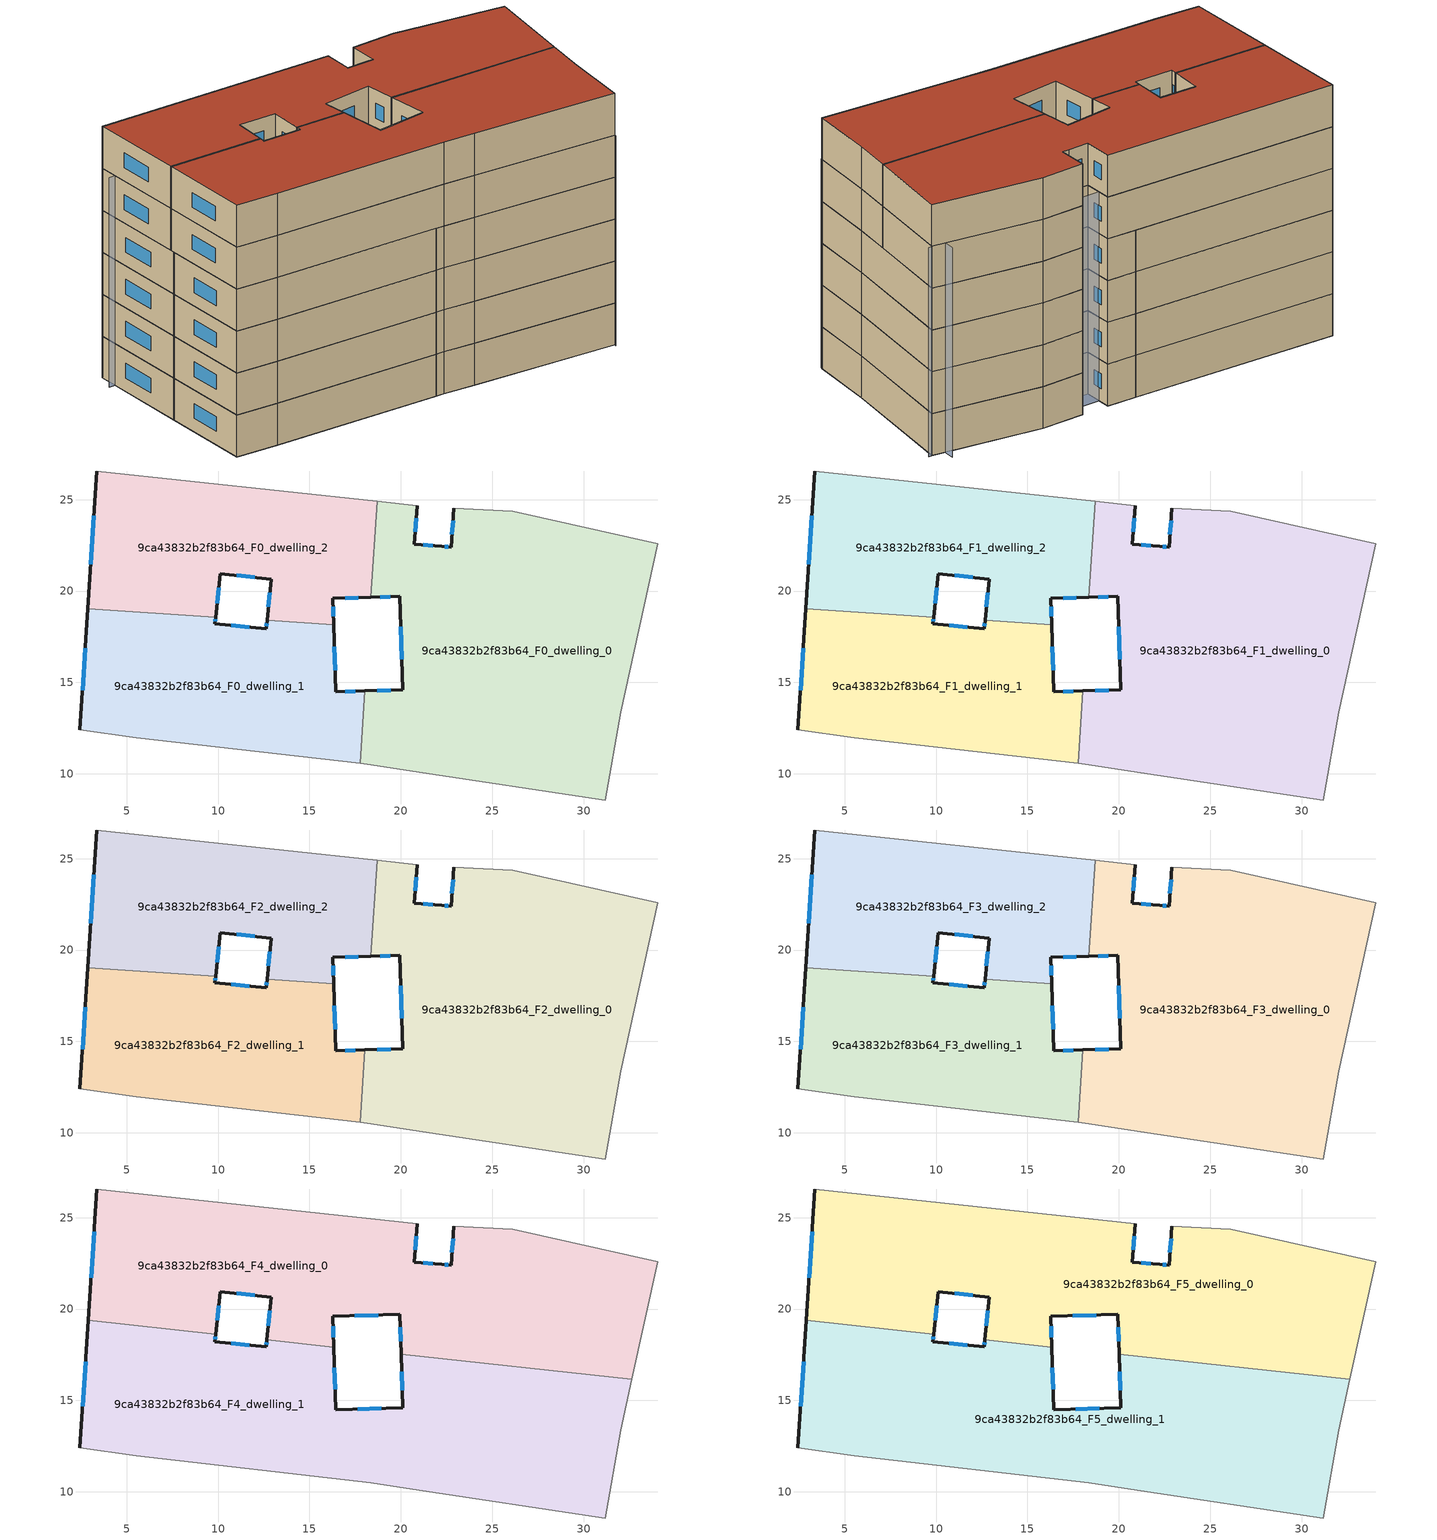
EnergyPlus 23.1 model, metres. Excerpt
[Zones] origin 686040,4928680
9ca43832b2f83b64_F0_dwelling_0
 floor ground (EU_floor_Construction): 31.17,8.57 32.02,13.38 34.03,22.59 26.11,24.36 22.9,24.53 22.74,22.41 22.23,22.45 20.72,22.55 20.88,24.67 18.69,24.91 18.36,19.66 19.94,19.71 20.11,14.61 18.03,14.54 17.77,10.57 18.35,10.5 20.64,10.16 z0
 wall outside (EU_wall_Construction): 20.88,24.67 20.72,22.55 22.23,22.45 22.74,22.41 22.9,24.53 / 18.03,14.54 20.11,14.61 19.94,19.71 18.36,19.66 z0:3
 wall to 9ca43832b2f83b64_F0_dwelling_2 (EU_wall_Construction): 18.36,19.66 18.69,24.91 z0:3
 wall adiabatic (EU_wall_Construction): 18.69,24.91 20.88,24.67 / 22.9,24.53 26.11,24.36 34.03,22.59 32.02,13.38 31.17,8.57 20.64,10.16 18.35,10.5 17.77,10.57 z0:3
 wall to 9ca43832b2f83b64_F0_dwelling_1 (EU_wall_Construction): 17.77,10.57 18.03,14.54 z0:3
 window (EU_Window_Construction): 20.06,16.26 20,18.05 / 19.43,19.69 18.87,19.67 / 20.83,23.99 20.77,23.24 / 21.21,22.52 21.74,22.48 / 22.4,22.43 22.58,22.42 / 22.79,23.09 22.85,23.84 / 18.7,14.56 19.43,14.58 z0.98:2.02
9ca43832b2f83b64_F0_dwelling_1
 floor ground (EU_floor_Construction): 17.77,10.57 18.03,14.54 16.44,14.49 16.32,18.16 12.68,18.39 12.63,17.93 9.82,18.22 9.86,18.58 2.88,19.03 2.45,12.42 5.53,11.99 z0
 wall outside (EU_wall_Construction): 9.86,18.58 9.82,18.22 12.63,17.93 12.68,18.39 / 16.32,18.16 16.44,14.49 18.03,14.54 / 2.45,12.42 2.88,19.03 z0:3
 wall to 9ca43832b2f83b64_F0_dwelling_2 (EU_wall_Construction): 12.68,18.39 16.32,18.16 / 2.88,19.03 9.86,18.58 z0:3
 wall adiabatic (EU_wall_Construction): 17.77,10.57 5.53,11.99 2.45,12.42 z0:3
 window (EU_Window_Construction): 9.85,18.46 9.83,18.34 / 10.73,18.13 11.72,18.03 / 12.65,18.08 12.66,18.25 / 16.36,16.97 16.4,15.68 / 16.96,14.5 17.51,14.52 / 2.59,14.57 2.74,16.88 z0.98:2.02
9ca43832b2f83b64_F0_dwelling_2
 floor ground (EU_floor_Construction): 18.36,19.66 18.69,24.91 3.37,26.57 2.88,19.03 9.86,18.58 10.13,20.95 12.89,20.66 12.91,20.66 12.68,18.39 16.32,18.16 16.27,19.59 z0
 wall outside (EU_wall_Construction): 18.36,19.66 16.27,19.59 16.32,18.16 / 12.68,18.39 12.91,20.66 12.89,20.66 10.13,20.95 9.86,18.58 / 2.88,19.03 3.37,26.57 z0:3
 wall adiabatic (EU_wall_Construction): 3.37,26.57 18.69,24.91 z0:3
 window (EU_Window_Construction): 17.68,19.64 16.95,19.62 / 16.29,19.13 16.3,18.63 / 12.75,19.13 12.84,19.92 / 11.99,20.75 11.03,20.85 / 10.04,20.17 9.95,19.35 / 3.04,21.48 3.21,24.11 z0.98:2.02
9ca43832b2f83b64_F1_dwelling_0
 floor to 9ca43832b2f83b64_F0_dwelling_0 (EU_floor_Construction): 31.17,8.57 32.02,13.38 34.03,22.59 26.11,24.36 22.9,24.53 22.74,22.41 22.23,22.45 20.72,22.55 20.88,24.67 18.69,24.91 18.36,19.66 19.94,19.71 20.11,14.61 18.03,14.54 17.77,10.57 18.35,10.5 20.64,10.16 z3
 wall outside (EU_wall_Construction): 20.88,24.67 20.72,22.55 22.23,22.45 22.74,22.41 22.9,24.53 / 18.03,14.54 20.11,14.61 19.94,19.71 18.36,19.66 z3:6
 wall to 9ca43832b2f83b64_F1_dwelling_2 (EU_wall_Construction): 18.36,19.66 18.69,24.91 z3:6
 wall adiabatic (EU_wall_Construction): 18.69,24.91 20.88,24.67 / 22.9,24.53 26.11,24.36 34.03,22.59 32.02,13.38 31.17,8.57 20.64,10.16 18.35,10.5 17.77,10.57 z3:6
 wall to 9ca43832b2f83b64_F1_dwelling_1 (EU_wall_Construction): 17.77,10.57 18.03,14.54 z3:6
 window (EU_Window_Construction): 20.06,16.26 20,18.05 / 19.43,19.69 18.87,19.67 / 20.83,23.99 20.77,23.24 / 21.21,22.52 21.74,22.48 / 22.4,22.43 22.58,22.42 / 22.79,23.09 22.85,23.84 / 18.7,14.56 19.43,14.58 z3.98:5.02
9ca43832b2f83b64_F1_dwelling_1
 floor to 9ca43832b2f83b64_F0_dwelling_1 (EU_floor_Construction): 17.77,10.57 18.03,14.54 16.44,14.49 16.32,18.16 12.68,18.39 12.63,17.93 9.82,18.22 9.86,18.58 2.88,19.03 2.45,12.42 5.53,11.99 z3
 wall outside (EU_wall_Construction): 9.86,18.58 9.82,18.22 12.63,17.93 12.68,18.39 / 16.32,18.16 16.44,14.49 18.03,14.54 / 2.45,12.42 2.88,19.03 z3:6
 wall to 9ca43832b2f83b64_F1_dwelling_2 (EU_wall_Construction): 12.68,18.39 16.32,18.16 / 2.88,19.03 9.86,18.58 z3:6
 wall adiabatic (EU_wall_Construction): 17.77,10.57 5.53,11.99 2.45,12.42 z3:6
 window (EU_Window_Construction): 9.85,18.46 9.83,18.34 / 10.73,18.13 11.72,18.03 / 12.65,18.08 12.66,18.25 / 16.36,16.97 16.4,15.68 / 16.96,14.5 17.51,14.52 / 2.59,14.57 2.74,16.88 z3.98:5.02
9ca43832b2f83b64_F1_dwelling_2
 floor to 9ca43832b2f83b64_F0_dwelling_2 (EU_floor_Construction): 18.36,19.66 18.69,24.91 3.37,26.57 2.88,19.03 9.86,18.58 10.13,20.95 12.89,20.66 12.91,20.66 12.68,18.39 16.32,18.16 16.27,19.59 z3
 wall outside (EU_wall_Construction): 18.36,19.66 16.27,19.59 16.32,18.16 / 12.68,18.39 12.91,20.66 12.89,20.66 10.13,20.95 9.86,18.58 / 2.88,19.03 3.37,26.57 z3:6
 wall adiabatic (EU_wall_Construction): 3.37,26.57 18.69,24.91 z3:6
 window (EU_Window_Construction): 17.68,19.64 16.95,19.62 / 16.29,19.13 16.3,18.63 / 12.75,19.13 12.84,19.92 / 11.99,20.75 11.03,20.85 / 10.04,20.17 9.95,19.35 / 3.04,21.48 3.21,24.11 z3.98:5.02
9ca43832b2f83b64_F2_dwelling_0
 floor to 9ca43832b2f83b64_F1_dwelling_0 (EU_floor_Construction): 31.17,8.57 32.02,13.38 34.03,22.59 26.11,24.36 22.9,24.53 22.74,22.41 22.23,22.45 20.72,22.55 20.88,24.67 18.69,24.91 18.36,19.66 19.94,19.71 20.11,14.61 18.03,14.54 17.77,10.57 18.35,10.5 20.64,10.16 z6
 wall outside (EU_wall_Construction): 20.88,24.67 20.72,22.55 22.23,22.45 22.74,22.41 22.9,24.53 / 18.03,14.54 20.11,14.61 19.94,19.71 18.36,19.66 z6:9
 wall to 9ca43832b2f83b64_F2_dwelling_2 (EU_wall_Construction): 18.36,19.66 18.69,24.91 z6:9
 wall adiabatic (EU_wall_Construction): 18.69,24.91 20.88,24.67 / 22.9,24.53 26.11,24.36 34.03,22.59 32.02,13.38 31.17,8.57 20.64,10.16 18.35,10.5 17.77,10.57 z6:9
 wall to 9ca43832b2f83b64_F2_dwelling_1 (EU_wall_Construction): 17.77,10.57 18.03,14.54 z6:9
 window (EU_Window_Construction): 20.06,16.26 20,18.05 / 19.43,19.69 18.87,19.67 / 20.83,23.99 20.77,23.24 / 21.21,22.52 21.74,22.48 / 22.4,22.43 22.58,22.42 / 22.79,23.09 22.85,23.84 / 18.7,14.56 19.43,14.58 z6.98:8.02
9ca43832b2f83b64_F2_dwelling_1
 floor to 9ca43832b2f83b64_F1_dwelling_1 (EU_floor_Construction): 17.77,10.57 18.03,14.54 16.44,14.49 16.32,18.16 12.68,18.39 12.63,17.93 9.82,18.22 9.86,18.58 2.88,19.03 2.45,12.42 5.53,11.99 z6
 wall outside (EU_wall_Construction): 9.86,18.58 9.82,18.22 12.63,17.93 12.68,18.39 / 16.32,18.16 16.44,14.49 18.03,14.54 / 2.45,12.42 2.88,19.03 z6:9
 wall to 9ca43832b2f83b64_F2_dwelling_2 (EU_wall_Construction): 12.68,18.39 16.32,18.16 / 2.88,19.03 9.86,18.58 z6:9
 wall adiabatic (EU_wall_Construction): 17.77,10.57 5.53,11.99 2.45,12.42 z6:9
 window (EU_Window_Construction): 9.85,18.46 9.83,18.34 / 10.73,18.13 11.72,18.03 / 12.65,18.08 12.66,18.25 / 16.36,16.97 16.4,15.68 / 16.96,14.5 17.51,14.52 / 2.59,14.57 2.74,16.88 z6.98:8.02
9ca43832b2f83b64_F2_dwelling_2
 floor to 9ca43832b2f83b64_F1_dwelling_2 (EU_floor_Construction): 18.36,19.66 18.69,24.91 3.37,26.57 2.88,19.03 9.86,18.58 10.13,20.95 12.89,20.66 12.91,20.66 12.68,18.39 16.32,18.16 16.27,19.59 z6
 wall outside (EU_wall_Construction): 18.36,19.66 16.27,19.59 16.32,18.16 / 12.68,18.39 12.91,20.66 12.89,20.66 10.13,20.95 9.86,18.58 / 2.88,19.03 3.37,26.57 z6:9
 wall adiabatic (EU_wall_Construction): 3.37,26.57 18.69,24.91 z6:9
 window (EU_Window_Construction): 17.68,19.64 16.95,19.62 / 16.29,19.13 16.3,18.63 / 12.75,19.13 12.84,19.92 / 11.99,20.75 11.03,20.85 / 10.04,20.17 9.95,19.35 / 3.04,21.48 3.21,24.11 z6.98:8.02
9ca43832b2f83b64_F3_dwelling_0
 floor to 9ca43832b2f83b64_F2_dwelling_0 (EU_floor_Construction): 31.17,8.57 32.02,13.38 34.03,22.59 26.11,24.36 22.9,24.53 22.74,22.41 22.23,22.45 20.72,22.55 20.88,24.67 18.69,24.91 18.36,19.66 19.94,19.71 20.11,14.61 18.03,14.54 17.77,10.57 18.35,10.5 20.64,10.16 z9
 wall outside (EU_wall_Construction): 20.88,24.67 20.72,22.55 22.23,22.45 22.74,22.41 22.9,24.53 / 18.03,14.54 20.11,14.61 19.94,19.71 18.36,19.66 z9:12
 wall to 9ca43832b2f83b64_F3_dwelling_2 (EU_wall_Construction): 18.36,19.66 18.69,24.91 z9:12
 wall adiabatic (EU_wall_Construction): 18.69,24.91 20.88,24.67 / 22.9,24.53 26.11,24.36 34.03,22.59 32.02,13.38 31.17,8.57 20.64,10.16 18.35,10.5 17.77,10.57 z9:12
 wall to 9ca43832b2f83b64_F3_dwelling_1 (EU_wall_Construction): 17.77,10.57 18.03,14.54 z9:12
 window (EU_Window_Construction): 20.06,16.26 20,18.05 / 19.43,19.69 18.87,19.67 / 20.83,23.99 20.77,23.24 / 21.21,22.52 21.74,22.48 / 22.4,22.43 22.58,22.42 / 22.79,23.09 22.85,23.84 / 18.7,14.56 19.43,14.58 z9.98:11.02
9ca43832b2f83b64_F3_dwelling_1
 floor to 9ca43832b2f83b64_F2_dwelling_1 (EU_floor_Construction): 17.77,10.57 18.03,14.54 16.44,14.49 16.32,18.16 12.68,18.39 12.63,17.93 9.82,18.22 9.86,18.58 2.88,19.03 2.45,12.42 5.53,11.99 z9
 wall outside (EU_wall_Construction): 9.86,18.58 9.82,18.22 12.63,17.93 12.68,18.39 / 16.32,18.16 16.44,14.49 18.03,14.54 / 2.45,12.42 2.88,19.03 z9:12
 wall to 9ca43832b2f83b64_F3_dwelling_2 (EU_wall_Construction): 12.68,18.39 16.32,18.16 / 2.88,19.03 9.86,18.58 z9:12
 wall adiabatic (EU_wall_Construction): 17.77,10.57 5.53,11.99 2.45,12.42 z9:12
 window (EU_Window_Construction): 9.85,18.46 9.83,18.34 / 10.73,18.13 11.72,18.03 / 12.65,18.08 12.66,18.25 / 16.36,16.97 16.4,15.68 / 16.96,14.5 17.51,14.52 / 2.59,14.57 2.74,16.88 z9.98:11.02
9ca43832b2f83b64_F3_dwelling_2
 floor to 9ca43832b2f83b64_F2_dwelling_2 (EU_floor_Construction): 18.36,19.66 18.69,24.91 3.37,26.57 2.88,19.03 9.86,18.58 10.13,20.95 12.89,20.66 12.91,20.66 12.68,18.39 16.32,18.16 16.27,19.59 z9
 wall outside (EU_wall_Construction): 18.36,19.66 16.27,19.59 16.32,18.16 / 12.68,18.39 12.91,20.66 12.89,20.66 10.13,20.95 9.86,18.58 / 2.88,19.03 3.37,26.57 z9:12
 wall adiabatic (EU_wall_Construction): 3.37,26.57 18.69,24.91 z9:12
 window (EU_Window_Construction): 17.68,19.64 16.95,19.62 / 16.29,19.13 16.3,18.63 / 12.75,19.13 12.84,19.92 / 11.99,20.75 11.03,20.85 / 10.04,20.17 9.95,19.35 / 3.04,21.48 3.21,24.11 z9.98:11.02
9ca43832b2f83b64_F4_dwelling_0
 floor to 9ca43832b2f83b64_F3_dwelling_0 (EU_floor_Construction): 32.63,16.16 34.03,22.59 26.11,24.36 22.9,24.53 22.74,22.41 22.23,22.45 20.72,22.55 20.88,24.67 18.69,24.91 18.36,19.66 19.94,19.71 20.01,17.52 z12
 floor to 9ca43832b2f83b64_F3_dwelling_2 (EU_floor_Construction): 18.36,19.66 18.69,24.91 3.37,26.57 2.9,19.38 9.87,18.62 10.13,20.95 12.91,20.66 12.68,18.39 16.32,18.16 16.27,19.59 z12
 floor to 9ca43832b2f83b64_F3_dwelling_1 (EU_floor_Construction): 16.33,17.92 16.32,18.16 12.68,18.39 12.67,18.32 z12
 wall outside (EU_wall_Construction): 20.01,17.52 19.94,19.71 16.27,19.59 16.33,17.92 / 12.67,18.32 12.91,20.66 10.13,20.95 9.87,18.62 / 2.9,19.38 3.37,26.57 / 20.88,24.67 20.72,22.55 22.23,22.45 22.74,22.41 22.9,24.53 z12:15
 wall adiabatic (EU_wall_Construction): 22.9,24.53 26.11,24.36 34.03,22.59 32.63,16.16 / 3.37,26.57 20.88,24.67 z12:15
 wall to 9ca43832b2f83b64_F4_dwelling_1 (EU_wall_Construction): 32.63,16.16 20.01,17.52 / 16.33,17.92 12.67,18.32 / 9.87,18.62 2.9,19.38 z12:15
 window (EU_Window_Construction): 22.4,22.43 22.58,22.42 / 22.79,23.09 22.85,23.84 / 19.99,18.23 19.96,19 / 18.75,19.67 17.46,19.63 / 16.29,19.05 16.31,18.47 / 12.75,19.08 12.83,19.89 / 12.01,20.75 11.04,20.85 / 10.04,20.19 9.95,19.38 / 3.06,21.71 3.22,24.23 / 20.83,23.99 20.77,23.24 / 21.21,22.52 21.74,22.48 z12.98:14.02
9ca43832b2f83b64_F4_dwelling_1
 floor to 9ca43832b2f83b64_F3_dwelling_1 (EU_floor_Construction): 17.77,10.57 18.03,14.54 16.44,14.49 16.33,17.92 12.67,18.32 12.63,17.93 9.82,18.22 9.86,18.58 2.88,19.02 2.45,12.42 5.53,11.99 z12
 floor to 9ca43832b2f83b64_F3_dwelling_0 (EU_floor_Construction): 31.17,8.57 32.02,13.38 32.63,16.16 20.01,17.52 20.11,14.61 18.03,14.54 17.77,10.57 18.35,10.5 20.64,10.16 z12
 floor to 9ca43832b2f83b64_F3_dwelling_2 (EU_floor_Construction): 9.86,18.58 9.87,18.62 2.9,19.38 2.88,19.02 z12
 wall outside (EU_wall_Construction): 9.87,18.62 9.82,18.22 12.63,17.93 12.67,18.32 / 16.33,17.92 16.44,14.49 20.11,14.61 20.01,17.52 / 2.45,12.42 2.9,19.38 z12:15
 wall adiabatic (EU_wall_Construction): 32.63,16.16 32.02,13.38 31.17,8.57 20.64,10.16 18.35,10.5 5.53,11.99 2.45,12.42 z12:15
 window (EU_Window_Construction): 9.85,18.49 9.84,18.35 / 10.73,18.13 11.72,18.03 / 12.64,18.06 12.66,18.19 / 16.36,16.8 16.4,15.6 / 17.63,14.52 18.92,14.57 / 20.08,15.55 20.05,16.57 / 2.6,14.68 2.76,17.11 z12.98:14.02
9ca43832b2f83b64_F5_dwelling_0
 floor to 9ca43832b2f83b64_F4_dwelling_0 (EU_floor_Construction): 32.63,16.16 34.03,22.59 26.11,24.36 22.9,24.53 22.74,22.41 22.23,22.45 20.72,22.55 20.88,24.67 3.37,26.57 2.9,19.38 9.87,18.62 10.13,20.95 12.91,20.66 12.67,18.32 16.33,17.92 16.27,19.59 19.94,19.71 20.01,17.52 z15
 wall outside (EU_wall_Construction): 20.01,17.52 19.94,19.71 16.27,19.59 16.33,17.92 / 12.67,18.32 12.91,20.66 10.13,20.95 9.87,18.62 / 2.9,19.38 3.37,26.57 / 20.88,24.67 20.72,22.55 22.23,22.45 22.74,22.41 22.9,24.53 z15:18
 wall adiabatic (EU_wall_Construction): 22.9,24.53 26.11,24.36 34.03,22.59 32.63,16.16 / 3.37,26.57 20.88,24.67 z15:18
 wall to 9ca43832b2f83b64_F5_dwelling_1 (EU_wall_Construction): 32.63,16.16 20.01,17.52 / 16.33,17.92 12.67,18.32 / 9.87,18.62 2.9,19.38 z15:18
 window (EU_Window_Construction): 22.4,22.43 22.58,22.42 / 22.79,23.09 22.85,23.84 / 19.99,18.23 19.96,19 / 18.75,19.67 17.46,19.63 / 16.29,19.05 16.31,18.47 / 12.75,19.08 12.83,19.89 / 12.01,20.75 11.04,20.85 / 10.04,20.19 9.95,19.38 / 3.06,21.71 3.22,24.23 / 20.83,23.99 20.77,23.24 / 21.21,22.52 21.74,22.48 z15.98:17.02
 roof outside (EU_roof_Construction): 34.03,22.59 32.63,16.16 20.01,17.52 19.94,19.71 16.27,19.59 16.33,17.92 12.67,18.32 12.91,20.66 10.13,20.95 9.87,18.62 2.9,19.38 3.37,26.57 20.88,24.67 20.72,22.55 22.23,22.45 22.74,22.41 22.9,24.53 26.11,24.36 z18
9ca43832b2f83b64_F5_dwelling_1
 floor to 9ca43832b2f83b64_F4_dwelling_1 (EU_floor_Construction): 31.17,8.57 32.02,13.38 32.63,16.16 20.01,17.52 20.11,14.61 16.44,14.49 16.33,17.92 12.67,18.32 12.63,17.93 9.82,18.22 9.87,18.62 2.9,19.38 2.45,12.42 5.53,11.99 18.35,10.5 20.64,10.16 z15
 wall outside (EU_wall_Construction): 9.87,18.62 9.82,18.22 12.63,17.93 12.67,18.32 / 16.33,17.92 16.44,14.49 20.11,14.61 20.01,17.52 / 2.45,12.42 2.9,19.38 z15:18
 wall adiabatic (EU_wall_Construction): 32.63,16.16 32.02,13.38 31.17,8.57 20.64,10.16 18.35,10.5 5.53,11.99 2.45,12.42 z15:18
 window (EU_Window_Construction): 9.85,18.49 9.84,18.35 / 10.73,18.13 11.72,18.03 / 12.64,18.06 12.66,18.19 / 16.36,16.8 16.4,15.6 / 17.63,14.52 18.92,14.57 / 20.08,15.55 20.05,16.57 / 2.6,14.68 2.76,17.11 z15.98:17.02
 roof outside (EU_roof_Construction): 32.63,16.16 32.02,13.38 31.17,8.57 20.64,10.16 18.35,10.5 5.53,11.99 2.45,12.42 2.9,19.38 9.87,18.62 9.82,18.22 12.63,17.93 12.67,18.32 16.33,17.92 16.44,14.49 20.11,14.61 20.01,17.52 z18
shading: 31.16,8.47 33.19,23.61 / 34.28,22.57 2.83,25.27 z0:15
[Building]
EU S2 Campaign: North Axis=0; Terrain=City; Solar Distribution=FullExterior
[Site:Location]
Bologna: Latitude=44.5; Longitude=11.25; Time Zone=1; Elevation=37
[SizingPeriod:WeatherFileDays]
AnnualSizingPeriod: Begin Month=1; Begin Day of Month=1; End Month=12; End Day of Month=31; Day of Week for Start Day=Monday; Use Weather File Daylight Saving Period=No; Use Weather File Rain and Snow Indicators=No
[MATERIAL]
EU_InternalMass_Material: Roughness=MediumRough; Thickness=0.1; Conductivity=1; Density=1800; Specific Heat=900; Thermal Absorptance=0.9; Solar Absorptance=0.7; Visible Absorptance=0.7
[MATERIAL:NOMASS] Roughness=MediumRough; Thermal Absorptance=0.9; Solar Absorptance=0.7; Visible Absorptance=0.7
Name | Thermal Resistance
EU_wall_NoMass | 0.905828
EU_roof_NoMass | 0.37593
EU_floor_NoMass | 0.67114
[WINDOWMATERIAL:SIMPLEGLAZINGSYSTEM]
EU_Window_SimpleGlazing: UFactor=4.52486; Solar Heat Gain Coefficient=0.85; Visible Transmittance=0.85
[CONSTRUCTION]
EU_wall_Construction: EU_wall_NoMass
EU_roof_Construction: EU_roof_NoMass
EU_floor_Construction: EU_floor_NoMass
EU_InternalMass_Construction: EU_InternalMass_Material
EU_Window_Construction: EU_Window_SimpleGlazing
[ZONE] Type=1; Multiplier=1; Ceiling Height=autocalculate; Floor Area=autocalculate; Part of Total Floor Area=Yes
Name | Volume
9ca43832b2f83b64_F0_dwelling_0; 9ca43832b2f83b64_F1_dwelling_0; 9ca43832b2f83b64_F2_dwelling_0; 9ca43832b2f83b64_F3_dwelling_0 | 591.357
9ca43832b2f83b64_F4_dwelling_0; 9ca43832b2f83b64_F5_dwelling_0 | 600.532
9ca43832b2f83b64_F0_dwelling_1; 9ca43832b2f83b64_F1_dwelling_1; 9ca43832b2f83b64_F2_dwelling_1; 9ca43832b2f83b64_F3_dwelling_1 | 304.846
9ca43832b2f83b64_F4_dwelling_1; 9ca43832b2f83b64_F5_dwelling_1 | 600.508
9ca43832b2f83b64_F0_dwelling_2; 9ca43832b2f83b64_F1_dwelling_2; 9ca43832b2f83b64_F2_dwelling_2; 9ca43832b2f83b64_F3_dwelling_2 | 304.839
[INTERNALMASS] Construction=EU_InternalMass_Construction
Name | Zone or ZoneList | Surface Area
9ca43832b2f83b64_F0_dwelling_0_EU_InternalMass | 9ca43832b2f83b64_F0_dwelling_0 | 197.118
9ca43832b2f83b64_F0_dwelling_1_EU_InternalMass | 9ca43832b2f83b64_F0_dwelling_1 | 101.616
9ca43832b2f83b64_F0_dwelling_2_EU_InternalMass | 9ca43832b2f83b64_F0_dwelling_2 | 101.615
9ca43832b2f83b64_F1_dwelling_0_EU_InternalMass | 9ca43832b2f83b64_F1_dwelling_0 | 197.118
9ca43832b2f83b64_F1_dwelling_1_EU_InternalMass | 9ca43832b2f83b64_F1_dwelling_1 | 101.616
9ca43832b2f83b64_F1_dwelling_2_EU_InternalMass | 9ca43832b2f83b64_F1_dwelling_2 | 101.615
9ca43832b2f83b64_F2_dwelling_0_EU_InternalMass | 9ca43832b2f83b64_F2_dwelling_0 | 197.118
9ca43832b2f83b64_F2_dwelling_1_EU_InternalMass | 9ca43832b2f83b64_F2_dwelling_1 | 101.616
9ca43832b2f83b64_F2_dwelling_2_EU_InternalMass | 9ca43832b2f83b64_F2_dwelling_2 | 101.615
9ca43832b2f83b64_F3_dwelling_0_EU_InternalMass | 9ca43832b2f83b64_F3_dwelling_0 | 197.118
9ca43832b2f83b64_F3_dwelling_1_EU_InternalMass | 9ca43832b2f83b64_F3_dwelling_1 | 101.616
9ca43832b2f83b64_F3_dwelling_2_EU_InternalMass | 9ca43832b2f83b64_F3_dwelling_2 | 101.615
9ca43832b2f83b64_F4_dwelling_0_EU_InternalMass | 9ca43832b2f83b64_F4_dwelling_0 | 200.177
9ca43832b2f83b64_F4_dwelling_1_EU_InternalMass | 9ca43832b2f83b64_F4_dwelling_1 | 200.169
9ca43832b2f83b64_F5_dwelling_0_EU_InternalMass | 9ca43832b2f83b64_F5_dwelling_0 | 200.177
9ca43832b2f83b64_F5_dwelling_1_EU_InternalMass | 9ca43832b2f83b64_F5_dwelling_1 | 200.169
[OTHEREQUIPMENT] Fuel Type=Electricity; Design Level Calculation Method=Watts/Area; Power per Zone Floor Area=1; Fraction Latent=0; Fraction Radiant=0; Fraction Lost=0; Carbon Dioxide Generation Rate=0; EndUse Subcategory=EU_Step8_InternalGains
Name | Zone or ZoneList or Space or SpaceList | Schedule
EU_Step8_InternalGain_9ca43832b2f83b64_F0_dwelling_0_f000 | 9ca43832b2f83b64_F0_dwelling_0 | EU_Step8_GainSchedule_9ca43832b2f83b64_F0_dwelling_0_f000
EU_Step8_InternalGain_9ca43832b2f83b64_F0_dwelling_1_f000 | 9ca43832b2f83b64_F0_dwelling_1 | EU_Step8_GainSchedule_9ca43832b2f83b64_F0_dwelling_1_f000
EU_Step8_InternalGain_9ca43832b2f83b64_F0_dwelling_2_f000 | 9ca43832b2f83b64_F0_dwelling_2 | EU_Step8_GainSchedule_9ca43832b2f83b64_F0_dwelling_2_f000
EU_Step8_InternalGain_9ca43832b2f83b64_F1_dwelling_0_f000 | 9ca43832b2f83b64_F1_dwelling_0 | EU_Step8_GainSchedule_9ca43832b2f83b64_F1_dwelling_0_f000
EU_Step8_InternalGain_9ca43832b2f83b64_F1_dwelling_1_f000 | 9ca43832b2f83b64_F1_dwelling_1 | EU_Step8_GainSchedule_9ca43832b2f83b64_F1_dwelling_1_f000
EU_Step8_InternalGain_9ca43832b2f83b64_F1_dwelling_2_f000 | 9ca43832b2f83b64_F1_dwelling_2 | EU_Step8_GainSchedule_9ca43832b2f83b64_F1_dwelling_2_f000
EU_Step8_InternalGain_9ca43832b2f83b64_F2_dwelling_0_f000 | 9ca43832b2f83b64_F2_dwelling_0 | EU_Step8_GainSchedule_9ca43832b2f83b64_F2_dwelling_0_f000
EU_Step8_InternalGain_9ca43832b2f83b64_F2_dwelling_1_f000 | 9ca43832b2f83b64_F2_dwelling_1 | EU_Step8_GainSchedule_9ca43832b2f83b64_F2_dwelling_1_f000
EU_Step8_InternalGain_9ca43832b2f83b64_F2_dwelling_2_f000 | 9ca43832b2f83b64_F2_dwelling_2 | EU_Step8_GainSchedule_9ca43832b2f83b64_F2_dwelling_2_f000
EU_Step8_InternalGain_9ca43832b2f83b64_F3_dwelling_0_f000 | 9ca43832b2f83b64_F3_dwelling_0 | EU_Step8_GainSchedule_9ca43832b2f83b64_F3_dwelling_0_f000
EU_Step8_InternalGain_9ca43832b2f83b64_F3_dwelling_1_f000 | 9ca43832b2f83b64_F3_dwelling_1 | EU_Step8_GainSchedule_9ca43832b2f83b64_F3_dwelling_1_f000
EU_Step8_InternalGain_9ca43832b2f83b64_F3_dwelling_2_f000 | 9ca43832b2f83b64_F3_dwelling_2 | EU_Step8_GainSchedule_9ca43832b2f83b64_F3_dwelling_2_f000
EU_Step8_InternalGain_9ca43832b2f83b64_F4_dwelling_0_f000 | 9ca43832b2f83b64_F4_dwelling_0 | EU_Step8_GainSchedule_9ca43832b2f83b64_F4_dwelling_0_f000
EU_Step8_InternalGain_9ca43832b2f83b64_F4_dwelling_1_f000 | 9ca43832b2f83b64_F4_dwelling_1 | EU_Step8_GainSchedule_9ca43832b2f83b64_F4_dwelling_1_f000
EU_Step8_InternalGain_9ca43832b2f83b64_F5_dwelling_0_f000 | 9ca43832b2f83b64_F5_dwelling_0 | EU_Step8_GainSchedule_9ca43832b2f83b64_F5_dwelling_0_f000
EU_Step8_InternalGain_9ca43832b2f83b64_F5_dwelling_1_f000 | 9ca43832b2f83b64_F5_dwelling_1 | EU_Step8_GainSchedule_9ca43832b2f83b64_F5_dwelling_1_f000
[ZONEVENTILATION:DESIGNFLOWRATE] Schedule=EU_AlwaysOn; Design Flow Rate Calculation Method=AirChanges/Hour; Air Changes per Hour=0.73129; Ventilation Type=Natural; Fan Pressure Rise=0; Fan Total Efficiency=1; Constant Term Coefficient=1; Temperature Term Coefficient=0; Velocity Term Coefficient=0; Velocity Squared Term Coefficient=0; Minimum Indoor Temperature=-100; Maximum Indoor Temperature=100; Delta Temperature=-100; Minimum Outdoor Temperature=-100; Maximum Outdoor Temperature=100; Maximum Wind Speed=40
Name | Zone or ZoneList or Space or SpaceList
EU_ConstantAir_9ca43832b2f83b64_F0_dwelling_0 | 9ca43832b2f83b64_F0_dwelling_0
EU_ConstantAir_9ca43832b2f83b64_F0_dwelling_1 | 9ca43832b2f83b64_F0_dwelling_1
EU_ConstantAir_9ca43832b2f83b64_F0_dwelling_2 | 9ca43832b2f83b64_F0_dwelling_2
EU_ConstantAir_9ca43832b2f83b64_F1_dwelling_0 | 9ca43832b2f83b64_F1_dwelling_0
EU_ConstantAir_9ca43832b2f83b64_F1_dwelling_1 | 9ca43832b2f83b64_F1_dwelling_1
EU_ConstantAir_9ca43832b2f83b64_F1_dwelling_2 | 9ca43832b2f83b64_F1_dwelling_2
EU_ConstantAir_9ca43832b2f83b64_F2_dwelling_0 | 9ca43832b2f83b64_F2_dwelling_0
EU_ConstantAir_9ca43832b2f83b64_F2_dwelling_1 | 9ca43832b2f83b64_F2_dwelling_1
EU_ConstantAir_9ca43832b2f83b64_F2_dwelling_2 | 9ca43832b2f83b64_F2_dwelling_2
EU_ConstantAir_9ca43832b2f83b64_F3_dwelling_0 | 9ca43832b2f83b64_F3_dwelling_0
EU_ConstantAir_9ca43832b2f83b64_F3_dwelling_1 | 9ca43832b2f83b64_F3_dwelling_1
EU_ConstantAir_9ca43832b2f83b64_F3_dwelling_2 | 9ca43832b2f83b64_F3_dwelling_2
EU_ConstantAir_9ca43832b2f83b64_F4_dwelling_0 | 9ca43832b2f83b64_F4_dwelling_0
EU_ConstantAir_9ca43832b2f83b64_F4_dwelling_1 | 9ca43832b2f83b64_F4_dwelling_1
EU_ConstantAir_9ca43832b2f83b64_F5_dwelling_0 | 9ca43832b2f83b64_F5_dwelling_0
EU_ConstantAir_9ca43832b2f83b64_F5_dwelling_1 | 9ca43832b2f83b64_F5_dwelling_1
[HVACTEMPLATE:THERMOSTAT] Constant Heating Setpoint=20; Constant Cooling Setpoint=50
EU_HeatOnly_9ca43832b2f83b64_F0_dwelling_0; EU_HeatOnly_9ca43832b2f83b64_F0_dwelling_1; EU_HeatOnly_9ca43832b2f83b64_F0_dwelling_2; EU_HeatOnly_9ca43832b2f83b64_F1_dwelling_0; EU_HeatOnly_9ca43832b2f83b64_F1_dwelling_1; EU_HeatOnly_9ca43832b2f83b64_F1_dwelling_2; EU_HeatOnly_9ca43832b2f83b64_F2_dwelling_0; EU_HeatOnly_9ca43832b2f83b64_F2_dwelling_1; EU_HeatOnly_9ca43832b2f83b64_F2_dwelling_2; EU_HeatOnly_9ca43832b2f83b64_F3_dwelling_0; EU_HeatOnly_9ca43832b2f83b64_F3_dwelling_1; EU_HeatOnly_9ca43832b2f83b64_F3_dwelling_2; EU_HeatOnly_9ca43832b2f83b64_F4_dwelling_0; EU_HeatOnly_9ca43832b2f83b64_F4_dwelling_1; EU_HeatOnly_9ca43832b2f83b64_F5_dwelling_0; EU_HeatOnly_9ca43832b2f83b64_F5_dwelling_1
[HVACTEMPLATE:ZONE:IDEALLOADSAIRSYSTEM] System Availability Schedule=EU_AlwaysOn; Maximum Heating Supply Air Temperature=50; Minimum Cooling Supply Air Temperature=13; Maximum Heating Supply Air Humidity Ratio=0.0156; Minimum Cooling Supply Air Humidity Ratio=0.0077; Heating Limit=NoLimit; Cooling Limit=NoLimit; Heating Availability Schedule=EU_AlwaysOn; Cooling Availability Schedule=EU_CoolingOff; Dehumidification Control Type=ConstantSensibleHeatRatio; Cooling Sensible Heat Ratio=0.7; Dehumidification Setpoint=60; Humidification Control Type=None; Humidification Setpoint=30; Outdoor Air Method=None; Outdoor Air Flow Rate per Person=0.00944; Outdoor Air Flow Rate per Zone Floor Area=0; Outdoor Air Flow Rate per Zone=0; Demand Controlled Ventilation Type=None; Outdoor Air Economizer Type=NoEconomizer; Heat Recovery Type=None; Sensible Heat Recovery Effectiveness=0.7; Latent Heat Recovery Effectiveness=0.65
Name | Template Thermostat
9ca43832b2f83b64_F0_dwelling_0 | EU_HeatOnly_9ca43832b2f83b64_F0_dwelling_0
9ca43832b2f83b64_F0_dwelling_1 | EU_HeatOnly_9ca43832b2f83b64_F0_dwelling_1
9ca43832b2f83b64_F0_dwelling_2 | EU_HeatOnly_9ca43832b2f83b64_F0_dwelling_2
9ca43832b2f83b64_F1_dwelling_0 | EU_HeatOnly_9ca43832b2f83b64_F1_dwelling_0
9ca43832b2f83b64_F1_dwelling_1 | EU_HeatOnly_9ca43832b2f83b64_F1_dwelling_1
9ca43832b2f83b64_F1_dwelling_2 | EU_HeatOnly_9ca43832b2f83b64_F1_dwelling_2
9ca43832b2f83b64_F2_dwelling_0 | EU_HeatOnly_9ca43832b2f83b64_F2_dwelling_0
9ca43832b2f83b64_F2_dwelling_1 | EU_HeatOnly_9ca43832b2f83b64_F2_dwelling_1
9ca43832b2f83b64_F2_dwelling_2 | EU_HeatOnly_9ca43832b2f83b64_F2_dwelling_2
9ca43832b2f83b64_F3_dwelling_0 | EU_HeatOnly_9ca43832b2f83b64_F3_dwelling_0
9ca43832b2f83b64_F3_dwelling_1 | EU_HeatOnly_9ca43832b2f83b64_F3_dwelling_1
9ca43832b2f83b64_F3_dwelling_2 | EU_HeatOnly_9ca43832b2f83b64_F3_dwelling_2
9ca43832b2f83b64_F4_dwelling_0 | EU_HeatOnly_9ca43832b2f83b64_F4_dwelling_0
9ca43832b2f83b64_F4_dwelling_1 | EU_HeatOnly_9ca43832b2f83b64_F4_dwelling_1
9ca43832b2f83b64_F5_dwelling_0 | EU_HeatOnly_9ca43832b2f83b64_F5_dwelling_0
9ca43832b2f83b64_F5_dwelling_1 | EU_HeatOnly_9ca43832b2f83b64_F5_dwelling_1
[SIZING:ZONE] Zone Cooling Design Supply Air Temperature Input Method=SupplyAirTemperature; Zone Cooling Design Supply Air Temperature=13; Zone Heating Design Supply Air Temperature Input Method=SupplyAirTemperature; Zone Heating Design Supply Air Temperature=50; Zone Cooling Design Supply Air Humidity Ratio=0.008; Zone Heating Design Supply Air Humidity Ratio=0.008; Cooling Design Air Flow Method=DesignDay; Cooling Design Air Flow Rate=0; Cooling Minimum Air Flow per Zone Floor Area=0.000762; Cooling Minimum Air Flow=0; Cooling Minimum Air Flow Fraction=0.2; Heating Design Air Flow Method=DesignDay; Heating Design Air Flow Rate=0; Heating Maximum Air Flow per Zone Floor Area=0.002032; Heating Maximum Air Flow=0.141576; Heating Maximum Air Flow Fraction=0.3; Account for Dedicated Outdoor Air System=No; Dedicated Outdoor Air System Control Strategy=NeutralSupplyAir; Dedicated Outdoor Air Low Setpoint Temperature for Design=autosize; Dedicated Outdoor Air High Setpoint Temperature for Design=autosize; Zone Load Sizing Method=Sensible Load Only No Latent Load; Zone Latent Cooling Design Supply Air Humidity Ratio Input Method=HumidityRatioDifference; Zone Cooling Design Supply Air Humidity Ratio Difference=0.005; Zone Latent Heating Design Supply Air Humidity Ratio Input Method=HumidityRatioDifference; Zone Humidification Design Supply Air Humidity Ratio Difference=0.005
9ca43832b2f83b64_F0_dwelling_0; 9ca43832b2f83b64_F0_dwelling_1; 9ca43832b2f83b64_F0_dwelling_2; 9ca43832b2f83b64_F1_dwelling_0; 9ca43832b2f83b64_F1_dwelling_1; 9ca43832b2f83b64_F1_dwelling_2; 9ca43832b2f83b64_F2_dwelling_0; 9ca43832b2f83b64_F2_dwelling_1; 9ca43832b2f83b64_F2_dwelling_2; 9ca43832b2f83b64_F3_dwelling_0; 9ca43832b2f83b64_F3_dwelling_1; 9ca43832b2f83b64_F3_dwelling_2; 9ca43832b2f83b64_F4_dwelling_0; 9ca43832b2f83b64_F4_dwelling_1; 9ca43832b2f83b64_F5_dwelling_0; 9ca43832b2f83b64_F5_dwelling_1
[SCHEDULE:CONSTANT]
Name | Hourly Value
EU_AlwaysOn | 1
EU_CoolingOff | 0
[SCHEDULE:FILE] Column Number=1; Rows to Skip at Top=0; Number of Hours of Data=8760; Column Separator=Comma; Interpolate to Timestep=No; Minutes per Item=60; Adjust Schedule for Daylight Savings=Yes
Name | File
EU_Step8_GainSchedule_9ca43832b2f83b64_F0_dwelling_0_f000 | ../../schedules/9ca43832b2f83b64/9ca43832b2f83b64_F0_dwelling_0_f000_gain.csv
EU_Step8_GainSchedule_9ca43832b2f83b64_F0_dwelling_1_f000 | ../../schedules/9ca43832b2f83b64/9ca43832b2f83b64_F0_dwelling_1_f000_gain.csv
EU_Step8_GainSchedule_9ca43832b2f83b64_F0_dwelling_2_f000 | ../../schedules/9ca43832b2f83b64/9ca43832b2f83b64_F0_dwelling_2_f000_gain.csv
EU_Step8_GainSchedule_9ca43832b2f83b64_F1_dwelling_0_f000 | ../../schedules/9ca43832b2f83b64/9ca43832b2f83b64_F1_dwelling_0_f000_gain.csv
EU_Step8_GainSchedule_9ca43832b2f83b64_F1_dwelling_1_f000 | ../../schedules/9ca43832b2f83b64/9ca43832b2f83b64_F1_dwelling_1_f000_gain.csv
EU_Step8_GainSchedule_9ca43832b2f83b64_F1_dwelling_2_f000 | ../../schedules/9ca43832b2f83b64/9ca43832b2f83b64_F1_dwelling_2_f000_gain.csv
EU_Step8_GainSchedule_9ca43832b2f83b64_F2_dwelling_0_f000 | ../../schedules/9ca43832b2f83b64/9ca43832b2f83b64_F2_dwelling_0_f000_gain.csv
EU_Step8_GainSchedule_9ca43832b2f83b64_F2_dwelling_1_f000 | ../../schedules/9ca43832b2f83b64/9ca43832b2f83b64_F2_dwelling_1_f000_gain.csv
EU_Step8_GainSchedule_9ca43832b2f83b64_F2_dwelling_2_f000 | ../../schedules/9ca43832b2f83b64/9ca43832b2f83b64_F2_dwelling_2_f000_gain.csv
EU_Step8_GainSchedule_9ca43832b2f83b64_F3_dwelling_0_f000 | ../../schedules/9ca43832b2f83b64/9ca43832b2f83b64_F3_dwelling_0_f000_gain.csv
EU_Step8_GainSchedule_9ca43832b2f83b64_F3_dwelling_1_f000 | ../../schedules/9ca43832b2f83b64/9ca43832b2f83b64_F3_dwelling_1_f000_gain.csv
EU_Step8_GainSchedule_9ca43832b2f83b64_F3_dwelling_2_f000 | ../../schedules/9ca43832b2f83b64/9ca43832b2f83b64_F3_dwelling_2_f000_gain.csv
EU_Step8_GainSchedule_9ca43832b2f83b64_F4_dwelling_0_f000 | ../../schedules/9ca43832b2f83b64/9ca43832b2f83b64_F4_dwelling_0_f000_gain.csv
EU_Step8_GainSchedule_9ca43832b2f83b64_F4_dwelling_1_f000 | ../../schedules/9ca43832b2f83b64/9ca43832b2f83b64_F4_dwelling_1_f000_gain.csv
EU_Step8_GainSchedule_9ca43832b2f83b64_F5_dwelling_0_f000 | ../../schedules/9ca43832b2f83b64/9ca43832b2f83b64_F5_dwelling_0_f000_gain.csv
EU_Step8_GainSchedule_9ca43832b2f83b64_F5_dwelling_1_f000 | ../../schedules/9ca43832b2f83b64/9ca43832b2f83b64_F5_dwelling_1_f000_gain.csv
